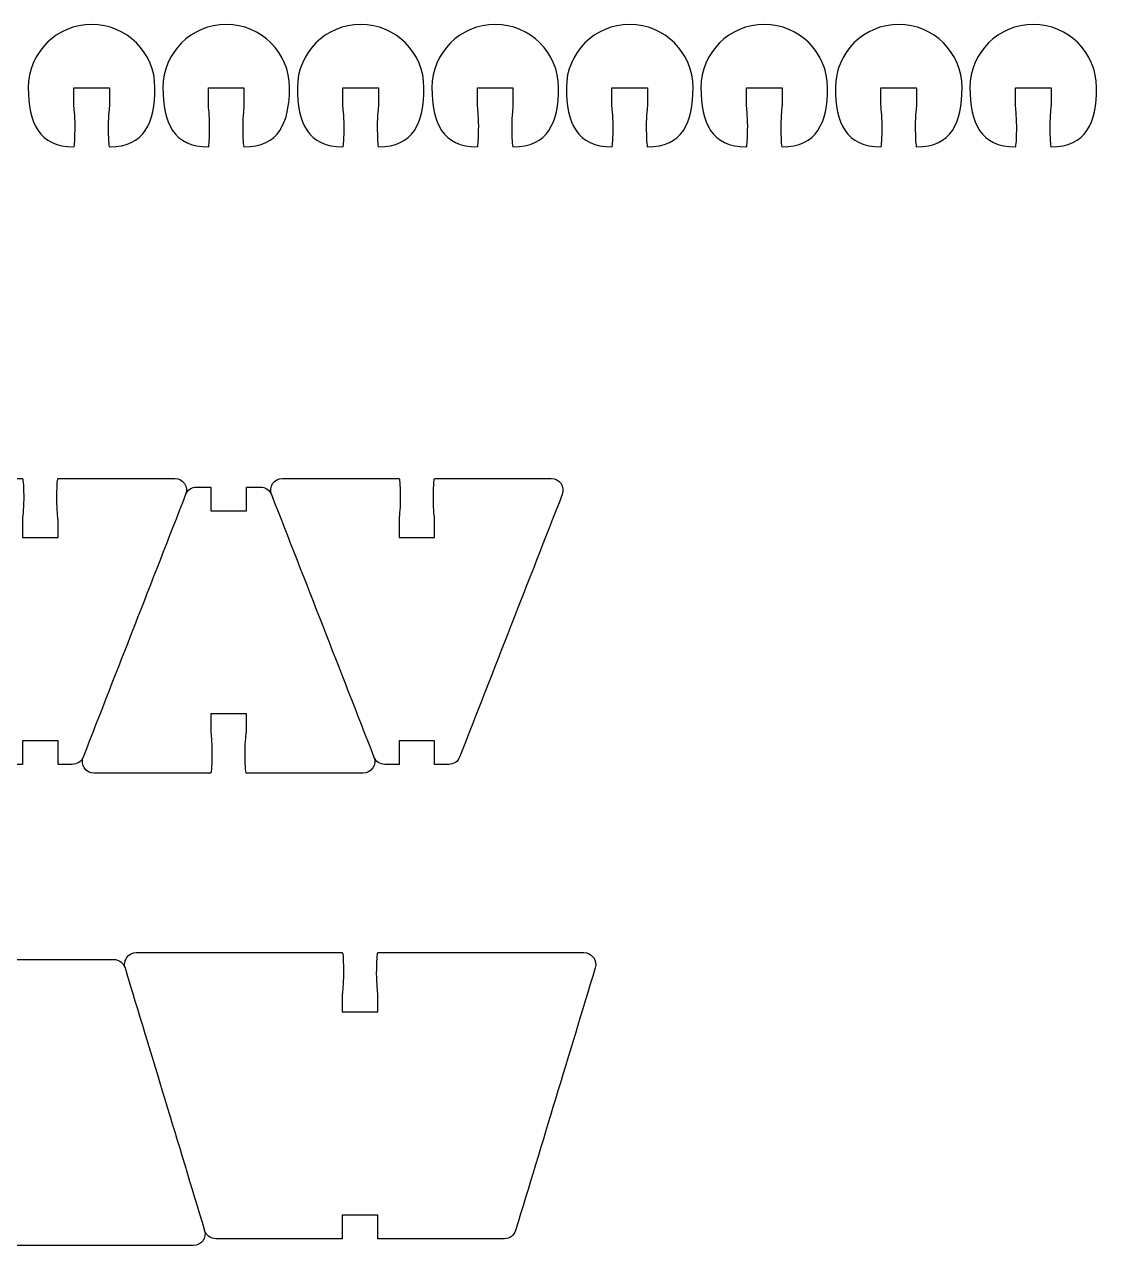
# Model space of a CAD drawing. Extents: x 0 to 580, y 0 to 450.
# Drawn here: x 131.7 to 222.3, y 234.6 to 337.8 of the extents above; entities that cross this region are included whole.
import ezdxf

# ---------------------------------------------------------------- set-up
doc = ezdxf.new("R2010")
doc.units = 0
doc.header["$MEASUREMENT"] = 0
doc.layers.add('DEFAULT', color=18, linetype='CONTINUOUS')

msp = doc.modelspace()

# ---------------------------------------------------------------- linework, layer by layer
at = {"layer": 'DEFAULT', "color": 1}
for points, knots in [([(142.76, 332.46), (142.76, 329.51), (141.87, 327.47), (138.91, 327.47), (138.86, 327.47), (138.81, 328.25), (138.81, 329.22), (138.81, 330.18), (138.91, 330.79), (138.91, 330.96), (138.91, 331.46), (138.91, 331.96), (138.91, 332.46), (137.91, 332.46), (136.91, 332.46), (135.91, 332.46), (135.91, 331.96), (135.91, 331.46), (135.91, 330.96), (135.91, 330.79), (136.01, 330.18), (136.01, 329.22), (136.01, 328.25), (135.97, 327.47), (135.91, 327.47), (132.96, 327.47), (132.06, 329.51), (132.06, 332.46), (132.06, 335.42), (134.46, 337.81), (137.41, 337.81), (140.37, 337.81), (142.76, 335.42), (142.76, 332.46)], [1, 1, 1, 1, 2, 2, 2, 3, 3, 3, 4, 4, 4, 8.25, 8.25, 8.25, 16.76, 16.76, 16.76, 21.01, 21.01, 21.01, 22.01, 22.01, 22.01, 23.01, 23.01, 23.01, 24.01, 24.01, 24.01, 25.01, 25.01, 25.01, 26.01, 26.01, 26.01, 26.01]), ([(154.13, 332.46), (154.13, 329.51), (153.23, 327.47), (150.28, 327.47), (150.22, 327.47), (150.18, 328.25), (150.18, 329.22), (150.18, 330.18), (150.28, 330.79), (150.28, 330.96), (150.28, 331.46), (150.28, 331.96), (150.28, 332.46), (149.28, 332.46), (148.28, 332.46), (147.28, 332.46), (147.28, 331.96), (147.28, 331.46), (147.28, 330.96), (147.28, 330.79), (147.38, 330.18), (147.38, 329.22), (147.38, 328.25), (147.33, 327.47), (147.28, 327.47), (144.32, 327.47), (143.43, 329.51), (143.43, 332.46), (143.43, 335.42), (145.82, 337.81), (148.78, 337.81), (151.73, 337.81), (154.13, 335.42), (154.13, 332.46)], [1, 1, 1, 1, 2, 2, 2, 3, 3, 3, 4, 4, 4, 8.25, 8.25, 8.25, 16.76, 16.76, 16.76, 21.01, 21.01, 21.01, 22.01, 22.01, 22.01, 23.01, 23.01, 23.01, 24.01, 24.01, 24.01, 25.01, 25.01, 25.01, 26.01, 26.01, 26.01, 26.01]), ([(165.49, 332.46), (165.49, 329.51), (164.6, 327.47), (161.64, 327.47), (161.59, 327.47), (161.54, 328.25), (161.54, 329.22), (161.54, 330.18), (161.64, 330.79), (161.64, 330.96), (161.64, 331.46), (161.64, 331.96), (161.64, 332.46), (160.64, 332.46), (159.64, 332.46), (158.64, 332.46), (158.64, 331.96), (158.64, 331.46), (158.64, 330.96), (158.64, 330.79), (158.74, 330.18), (158.74, 329.22), (158.74, 328.25), (158.7, 327.47), (158.64, 327.47), (155.69, 327.47), (154.79, 329.51), (154.79, 332.46), (154.79, 335.42), (157.19, 337.81), (160.14, 337.81), (163.1, 337.81), (165.49, 335.42), (165.49, 332.46)], [1, 1, 1, 1, 2, 2, 2, 3, 3, 3, 4, 4, 4, 8.25, 8.25, 8.25, 16.76, 16.76, 16.76, 21.01, 21.01, 21.01, 22.01, 22.01, 22.01, 23.01, 23.01, 23.01, 24.01, 24.01, 24.01, 25.01, 25.01, 25.01, 26.01, 26.01, 26.01, 26.01]), ([(176.86, 332.46), (176.86, 329.51), (175.96, 327.47), (173.01, 327.47), (172.95, 327.47), (172.91, 328.25), (172.91, 329.22), (172.91, 330.18), (173.01, 330.79), (173.01, 330.96), (173.01, 331.46), (173.01, 331.96), (173.01, 332.46), (172.01, 332.46), (171.01, 332.46), (170.01, 332.46), (170.01, 331.96), (170.01, 331.46), (170.01, 330.96), (170.01, 330.79), (170.11, 330.18), (170.11, 329.22), (170.11, 328.25), (170.06, 327.47), (170.01, 327.47), (167.05, 327.47), (166.16, 329.51), (166.16, 332.46), (166.16, 335.42), (168.55, 337.81), (171.51, 337.81), (174.46, 337.81), (176.86, 335.42), (176.86, 332.46)], [1, 1, 1, 1, 2, 2, 2, 3, 3, 3, 4, 4, 4, 8.25, 8.25, 8.25, 16.76, 16.76, 16.76, 21.01, 21.01, 21.01, 22.01, 22.01, 22.01, 23.01, 23.01, 23.01, 24.01, 24.01, 24.01, 25.01, 25.01, 25.01, 26.01, 26.01, 26.01, 26.01]), ([(188.22, 332.46), (188.22, 329.51), (187.33, 327.47), (184.37, 327.47), (184.32, 327.47), (184.27, 328.25), (184.27, 329.22), (184.27, 330.18), (184.37, 330.79), (184.37, 330.96), (184.37, 331.46), (184.37, 331.96), (184.37, 332.46), (183.37, 332.46), (182.37, 332.46), (181.37, 332.46), (181.37, 331.96), (181.37, 331.46), (181.37, 330.96), (181.37, 330.79), (181.47, 330.18), (181.47, 329.22), (181.47, 328.25), (181.43, 327.47), (181.37, 327.47), (178.42, 327.47), (177.52, 329.51), (177.52, 332.46), (177.52, 335.42), (179.92, 337.81), (182.87, 337.81), (185.83, 337.81), (188.22, 335.42), (188.22, 332.46)], [1, 1, 1, 1, 2, 2, 2, 3, 3, 3, 4, 4, 4, 8.25, 8.25, 8.25, 16.76, 16.76, 16.76, 21.01, 21.01, 21.01, 22.01, 22.01, 22.01, 23.01, 23.01, 23.01, 24.01, 24.01, 24.01, 25.01, 25.01, 25.01, 26.01, 26.01, 26.01, 26.01]), ([(199.59, 332.46), (199.59, 329.51), (198.69, 327.47), (195.74, 327.47), (195.68, 327.47), (195.64, 328.25), (195.64, 329.22), (195.64, 330.18), (195.74, 330.79), (195.74, 330.96), (195.74, 331.46), (195.74, 331.96), (195.74, 332.46), (194.74, 332.46), (193.74, 332.46), (192.74, 332.46), (192.74, 331.96), (192.74, 331.46), (192.74, 330.96), (192.74, 330.79), (192.84, 330.18), (192.84, 329.22), (192.84, 328.25), (192.79, 327.47), (192.74, 327.47), (189.78, 327.47), (188.89, 329.51), (188.89, 332.46), (188.89, 335.42), (191.28, 337.81), (194.24, 337.81), (197.19, 337.81), (199.59, 335.42), (199.59, 332.46)], [1, 1, 1, 1, 2, 2, 2, 3, 3, 3, 4, 4, 4, 8.25, 8.25, 8.25, 16.76, 16.76, 16.76, 21.01, 21.01, 21.01, 22.01, 22.01, 22.01, 23.01, 23.01, 23.01, 24.01, 24.01, 24.01, 25.01, 25.01, 25.01, 26.01, 26.01, 26.01, 26.01]), ([(210.95, 332.46), (210.95, 329.51), (210.06, 327.47), (207.1, 327.47), (207.05, 327.47), (207, 328.25), (207, 329.22), (207, 330.18), (207.1, 330.79), (207.1, 330.96), (207.1, 331.46), (207.1, 331.96), (207.1, 332.46), (206.1, 332.46), (205.1, 332.46), (204.1, 332.46), (204.1, 331.96), (204.1, 331.46), (204.1, 330.96), (204.1, 330.79), (204.2, 330.18), (204.2, 329.22), (204.2, 328.25), (204.16, 327.47), (204.1, 327.47), (201.15, 327.47), (200.25, 329.51), (200.25, 332.46), (200.25, 335.42), (202.65, 337.81), (205.61, 337.81), (208.56, 337.81), (210.95, 335.42), (210.95, 332.46)], [1, 1, 1, 1, 2, 2, 2, 3, 3, 3, 4, 4, 4, 8.25, 8.25, 8.25, 16.76, 16.76, 16.76, 21.01, 21.01, 21.01, 22.01, 22.01, 22.01, 23.01, 23.01, 23.01, 24.01, 24.01, 24.01, 25.01, 25.01, 25.01, 26.01, 26.01, 26.01, 26.01]), ([(222.32, 332.46), (222.32, 329.51), (221.42, 327.47), (218.47, 327.47), (218.41, 327.47), (218.37, 328.25), (218.37, 329.22), (218.37, 330.18), (218.47, 330.79), (218.47, 330.96), (218.47, 331.46), (218.47, 331.96), (218.47, 332.46), (217.47, 332.46), (216.47, 332.46), (215.47, 332.46), (215.47, 331.96), (215.47, 331.46), (215.47, 330.96), (215.47, 330.79), (215.57, 330.18), (215.57, 329.22), (215.57, 328.25), (215.52, 327.47), (215.47, 327.47), (212.51, 327.47), (211.62, 329.51), (211.62, 332.46), (211.62, 335.42), (214.01, 337.81), (216.97, 337.81), (219.92, 337.81), (222.32, 335.42), (222.32, 332.46)], [1, 1, 1, 1, 2, 2, 2, 3, 3, 3, 4, 4, 4, 8.25, 8.25, 8.25, 16.76, 16.76, 16.76, 21.01, 21.01, 21.01, 22.01, 22.01, 22.01, 23.01, 23.01, 23.01, 24.01, 24.01, 24.01, 25.01, 25.01, 25.01, 26.01, 26.01, 26.01, 26.01]), ([(120.78, 298.09), (120.52, 298.74), (121.01, 299.45), (121.71, 299.45), (124.99, 299.45), (128.28, 299.45), (131.57, 299.45), (131.62, 299.38), (131.67, 298.62), (131.67, 297.7), (131.67, 296.74), (131.56, 296.13), (131.56, 295.95), (131.56, 295.45), (131.56, 294.95), (131.56, 294.45), (132.57, 294.45), (133.57, 294.45), (134.57, 294.45), (134.57, 294.95), (134.57, 295.45), (134.57, 295.95), (134.57, 296.13), (134.47, 296.74), (134.47, 297.7), (134.47, 298.62), (134.51, 299.38), (134.56, 299.45), (137.85, 299.45), (141.14, 299.45), (144.43, 299.45), (145.13, 299.45), (145.61, 298.74), (145.35, 298.09), (142.47, 290.7), (139.58, 283.3), (136.69, 275.91), (136.54, 275.53), (136.17, 275.28), (135.76, 275.28), (135.36, 275.28), (134.96, 275.28), (134.57, 275.28), (134.57, 275.95), (134.57, 276.61), (134.57, 277.28), (133.57, 277.28), (132.57, 277.28), (131.56, 277.28), (131.56, 276.61), (131.56, 275.95), (131.56, 275.28), (131.17, 275.28), (130.77, 275.28), (130.37, 275.28), (129.96, 275.28), (129.59, 275.53), (129.44, 275.91)], [0, 0, 0, 0, 1, 1, 1, 28.95, 28.95, 28.95, 29.95, 29.95, 29.95, 30.95, 30.95, 30.95, 35.2, 35.2, 35.2, 43.71, 43.71, 43.71, 47.96, 47.96, 47.96, 48.96, 48.96, 48.96, 49.96, 49.96, 49.96, 77.92, 77.92, 77.92, 78.92, 78.92, 78.92, 146.420532, 146.420532, 146.420532, 147.420532, 147.420532, 147.420532, 150.800532, 150.800532, 150.800532, 156.470532, 156.470532, 156.470532, 164.980532, 164.980532, 164.980532, 170.650532, 170.650532, 170.650532, 174.030532, 174.030532, 174.030532, 175.030532, 175.030532, 175.030532, 175.030532]), ([(152.6, 298.09), (152.34, 298.74), (152.82, 299.45), (153.53, 299.45), (156.81, 299.45), (160.1, 299.45), (163.39, 299.45), (163.44, 299.38), (163.48, 298.62), (163.48, 297.7), (163.48, 296.74), (163.38, 296.13), (163.38, 295.95), (163.38, 295.45), (163.38, 294.95), (163.38, 294.45), (164.38, 294.45), (165.38, 294.45), (166.38, 294.45), (166.38, 294.95), (166.38, 295.45), (166.38, 295.95), (166.38, 296.13), (166.29, 296.74), (166.29, 297.7), (166.29, 298.62), (166.32, 299.38), (166.38, 299.45), (169.67, 299.45), (172.96, 299.45), (176.24, 299.45), (176.95, 299.45), (177.43, 298.74), (177.17, 298.09), (174.28, 290.7), (171.39, 283.3), (168.5, 275.91), (168.36, 275.53), (167.99, 275.28), (167.58, 275.28), (167.18, 275.28), (166.78, 275.28), (166.38, 275.28), (166.38, 275.95), (166.38, 276.61), (166.38, 277.28), (165.38, 277.28), (164.38, 277.28), (163.38, 277.28), (163.38, 276.61), (163.38, 275.95), (163.38, 275.28), (162.98, 275.28), (162.59, 275.28), (162.19, 275.28), (161.78, 275.28), (161.41, 275.53), (161.26, 275.91)], [0, 0, 0, 0, 1, 1, 1, 28.95, 28.95, 28.95, 29.95, 29.95, 29.95, 30.95, 30.95, 30.95, 35.2, 35.2, 35.2, 43.71, 43.71, 43.71, 47.96, 47.96, 47.96, 48.96, 48.96, 48.96, 49.96, 49.96, 49.96, 77.92, 77.92, 77.92, 78.92, 78.92, 78.92, 146.420532, 146.420532, 146.420532, 147.420532, 147.420532, 147.420532, 150.800532, 150.800532, 150.800532, 156.470532, 156.470532, 156.470532, 164.980532, 164.980532, 164.980532, 170.650532, 170.650532, 170.650532, 174.030532, 174.030532, 174.030532, 175.030532, 175.030532, 175.030532, 175.030532]), ([(145.35, 298.09), (145.5, 298.47), (145.87, 298.72), (146.28, 298.72), (146.68, 298.72), (147.08, 298.72), (147.48, 298.72), (147.48, 298.05), (147.48, 297.39), (147.48, 296.72), (148.48, 296.72), (149.48, 296.72), (150.48, 296.72), (150.48, 297.39), (150.48, 298.05), (150.48, 298.72), (150.87, 298.72), (151.27, 298.72), (151.67, 298.72), (152.08, 298.72), (152.45, 298.47), (152.6, 298.09), (155.49, 290.7), (158.37, 283.3), (161.26, 275.91), (161.52, 275.26), (161.04, 274.55), (160.33, 274.55), (157.05, 274.55), (153.76, 274.55), (150.47, 274.55), (150.42, 274.62), (150.37, 275.38), (150.37, 276.3), (150.37, 277.27), (150.48, 277.88), (150.48, 278.05), (150.48, 278.55), (150.48, 279.05), (150.48, 279.55), (149.48, 279.55), (148.48, 279.55), (147.48, 279.55), (147.48, 279.05), (147.48, 278.55), (147.48, 278.05), (147.48, 277.88), (147.57, 277.27), (147.57, 276.3), (147.57, 275.38), (147.54, 274.62), (147.48, 274.55), (144.19, 274.55), (140.9, 274.55), (137.61, 274.55), (136.91, 274.55), (136.43, 275.26), (136.69, 275.91)], [0, 0, 0, 0, 1, 1, 1, 4.38, 4.38, 4.38, 10.05, 10.05, 10.05, 18.56, 18.56, 18.56, 24.23, 24.23, 24.23, 27.61, 27.61, 27.61, 28.61, 28.61, 28.61, 96.106893, 96.106893, 96.106893, 97.106893, 97.106893, 97.106893, 125.056893, 125.056893, 125.056893, 126.056893, 126.056893, 126.056893, 127.056893, 127.056893, 127.056893, 131.306893, 131.306893, 131.306893, 139.816893, 139.816893, 139.816893, 144.066893, 144.066893, 144.066893, 145.066893, 145.066893, 145.066893, 146.066893, 146.066893, 146.066893, 174.026893, 174.026893, 174.026893, 175.026893, 175.026893, 175.026893, 175.026893]), ([(140.23, 258.09), (140.03, 258.73), (140.51, 259.38), (141.18, 259.38), (146.99, 259.38), (152.79, 259.38), (158.59, 259.38), (158.65, 259.38), (158.69, 258.59), (158.69, 257.63), (158.69, 256.66), (158.59, 256.05), (158.59, 255.88), (158.59, 255.38), (158.59, 254.88), (158.59, 254.38), (159.59, 254.38), (160.59, 254.38), (161.59, 254.38), (161.59, 254.88), (161.59, 255.38), (161.59, 255.88), (161.59, 256.05), (161.49, 256.66), (161.49, 257.63), (161.49, 258.59), (161.54, 259.38), (161.59, 259.38), (167.4, 259.38), (173.2, 259.38), (179, 259.38), (179.67, 259.38), (180.15, 258.73), (179.96, 258.09), (177.72, 250.7), (175.48, 243.31), (173.23, 235.91), (173.11, 235.49), (172.72, 235.21), (172.28, 235.21), (168.72, 235.21), (165.16, 235.21), (161.59, 235.21), (161.59, 235.87), (161.59, 236.54), (161.59, 237.21), (160.59, 237.21), (159.59, 237.21), (158.59, 237.21), (158.59, 236.54), (158.59, 235.87), (158.59, 235.21), (155.03, 235.21), (151.47, 235.21), (147.9, 235.21), (147.47, 235.21), (147.08, 235.49), (146.95, 235.91)], [0, 0, 0, 0, 1, 1, 1, 50.35, 50.35, 50.35, 51.35, 51.35, 51.35, 52.35, 52.35, 52.35, 56.6, 56.6, 56.6, 65.1, 65.1, 65.1, 69.35, 69.35, 69.35, 70.35, 70.35, 70.35, 71.35, 71.35, 71.35, 120.7, 120.7, 120.7, 121.7, 121.7, 121.7, 187.405236, 187.405236, 187.405236, 188.405236, 188.405236, 188.405236, 218.705236, 218.705236, 218.705236, 224.375236, 224.375236, 224.375236, 232.875236, 232.875236, 232.875236, 238.545236, 238.545236, 238.545236, 268.845236, 268.845236, 268.845236, 269.845236, 269.845236, 269.845236, 269.845236]), ([(113.95, 258.09), (114.07, 258.51), (114.46, 258.8), (114.9, 258.8), (118.46, 258.8), (122.03, 258.8), (125.59, 258.8), (125.59, 258.13), (125.59, 257.47), (125.59, 256.8), (126.59, 256.8), (127.59, 256.8), (128.59, 256.8), (128.59, 257.47), (128.59, 258.13), (128.59, 258.8), (132.15, 258.8), (135.71, 258.8), (139.28, 258.8), (139.71, 258.8), (140.1, 258.51), (140.23, 258.09), (142.47, 250.7), (144.71, 243.31), (146.95, 235.91), (147.15, 235.27), (146.67, 234.63), (146, 234.63), (140.19, 234.63), (134.39, 234.63), (128.59, 234.63), (128.53, 234.63), (128.49, 235.41), (128.49, 236.38), (128.49, 237.34), (128.59, 237.95), (128.59, 238.13), (128.59, 238.63), (128.59, 239.13), (128.59, 239.63), (127.59, 239.63), (126.59, 239.63), (125.59, 239.63), (125.59, 239.13), (125.59, 238.63), (125.59, 238.13), (125.59, 237.95), (125.69, 237.34), (125.69, 236.38), (125.69, 235.41), (125.64, 234.63), (125.59, 234.63), (119.78, 234.63), (113.98, 234.63), (108.18, 234.63), (107.51, 234.63), (107.03, 235.27), (107.22, 235.91)], [0, 0, 0, 0, 1, 1, 1, 31.3, 31.3, 31.3, 36.97, 36.97, 36.97, 45.47, 45.47, 45.47, 51.14, 51.14, 51.14, 81.44, 81.44, 81.44, 82.44, 82.44, 82.44, 148.145236, 148.145236, 148.145236, 149.145236, 149.145236, 149.145236, 198.495236, 198.495236, 198.495236, 199.495236, 199.495236, 199.495236, 200.495236, 200.495236, 200.495236, 204.745236, 204.745236, 204.745236, 213.245236, 213.245236, 213.245236, 217.495236, 217.495236, 217.495236, 218.495236, 218.495236, 218.495236, 219.495236, 219.495236, 219.495236, 268.845236, 268.845236, 268.845236, 269.845236, 269.845236, 269.845236, 269.845236])]:
    msp.add_open_spline(points, degree=3, knots=knots, dxfattribs=at)

doc.saveas('drawing.dxf')
